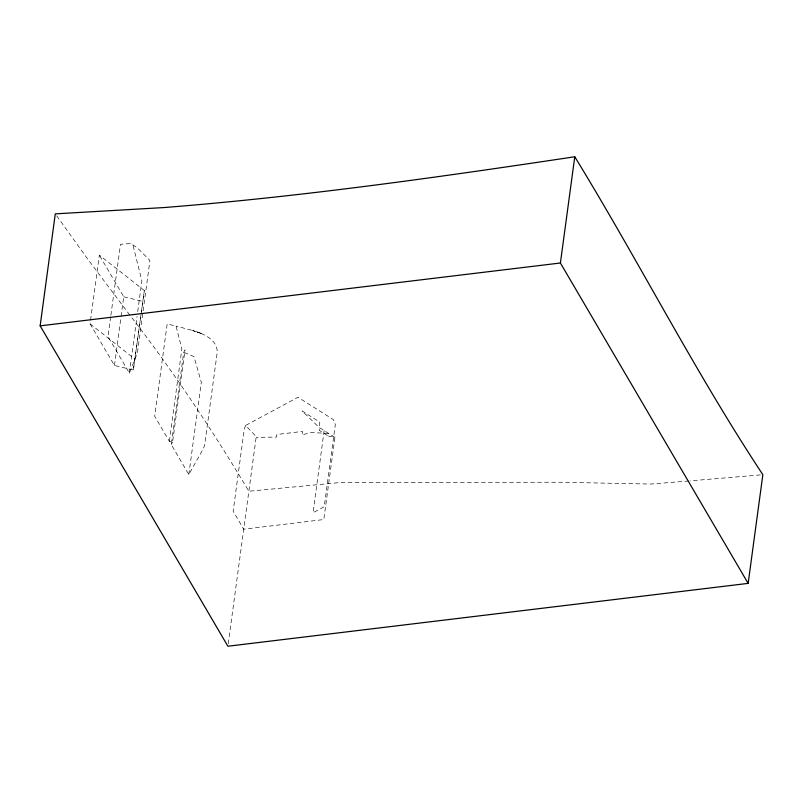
<?xml version="1.0" encoding="UTF-8"?>
<svg xmlns="http://www.w3.org/2000/svg" width="803" height="803" viewBox="0 0 803 803"><rect width="100%" height="100%" fill="white"/><g stroke="black" fill="none" stroke-linecap="round" stroke-linejoin="round"><path stroke-width="0.6" stroke-dasharray="4.01 3.01" d="M90.558 320.146L99.351 255.153L144.339 290.566L133.328 370.032L114.458 365.455L90.066 323.83L90.398 321.371M110.663 316.894L108.003 336.587L129.393 373.094L137.443 352.788L149.92 260.493L137.584 248.057L130.849 243.51L120.48 244.293L110.834 315.669M114.458 365.455L120.922 317.627M121.092 316.402L123.742 296.779L99.351 255.153M129.393 373.094L137.052 316.482M137.714 311.564L141.88 280.799L133.218 246.079L130.849 243.51M133.328 370.032L144.339 290.566M169.383 441.329L181.869 349.034L176.058 326.078L167.165 323.96L154.688 416.255L169.383 441.329L172.575 442.182L185.061 349.887L183.736 352.236L171.26 444.531L188.825 474.503L203.45 448.465L204.685 445.073L217.161 352.788C217.954 339.227 202.346 333.225 191.576 330.214L176.058 326.078M188.825 474.503L201.312 382.218L193.955 356.622L183.736 352.236M228.233 643.755L256.137 437.364L255.565 435.929L245.598 425.46L297.983 397.254L333.446 419.648L335.323 424.566L324.211 506.733L313.04 512.746L324.151 430.579M245.598 425.46L244.283 429.053L233.171 511.22L243.721 529.217L323.81 519.541L334.921 437.374L328.327 436.039L328.668 433.459L310.781 432.476L301.988 435.015L302.47 431.412L276.844 434.513L276.503 437.073L256.137 437.364M171.26 444.531L172.575 442.182M760.381 474.904L690.068 480.877M688.833 480.977L650.681 484.058L561.046 482.252L341.436 482.412L248.86 491.245C212.705 430.749 173.749 371.859 130.588 316.101M123.742 296.779L142.613 301.356M334.921 437.374L319.062 427.397L302.048 410.895L319.775 422.097L319.423 430.418L328.327 436.039M90.066 323.83L135.055 359.242M129.845 315.137L87.316 258.526L55.287 213.869M201.031 333.386L192.6 330.515L201.031 333.386"/><path stroke-width="1.2" d="M40.15 325.857L55.287 213.869L164.173 207.545C301.717 196.655 438.378 177.242 574.767 156.766C639.098 261.778 694.946 371.869 762.85 474.693L748.155 583.38L227.901 646.234L40.15 325.857L560.404 263.003L748.155 583.38M560.404 263.003L574.767 156.766"/></g></svg>
